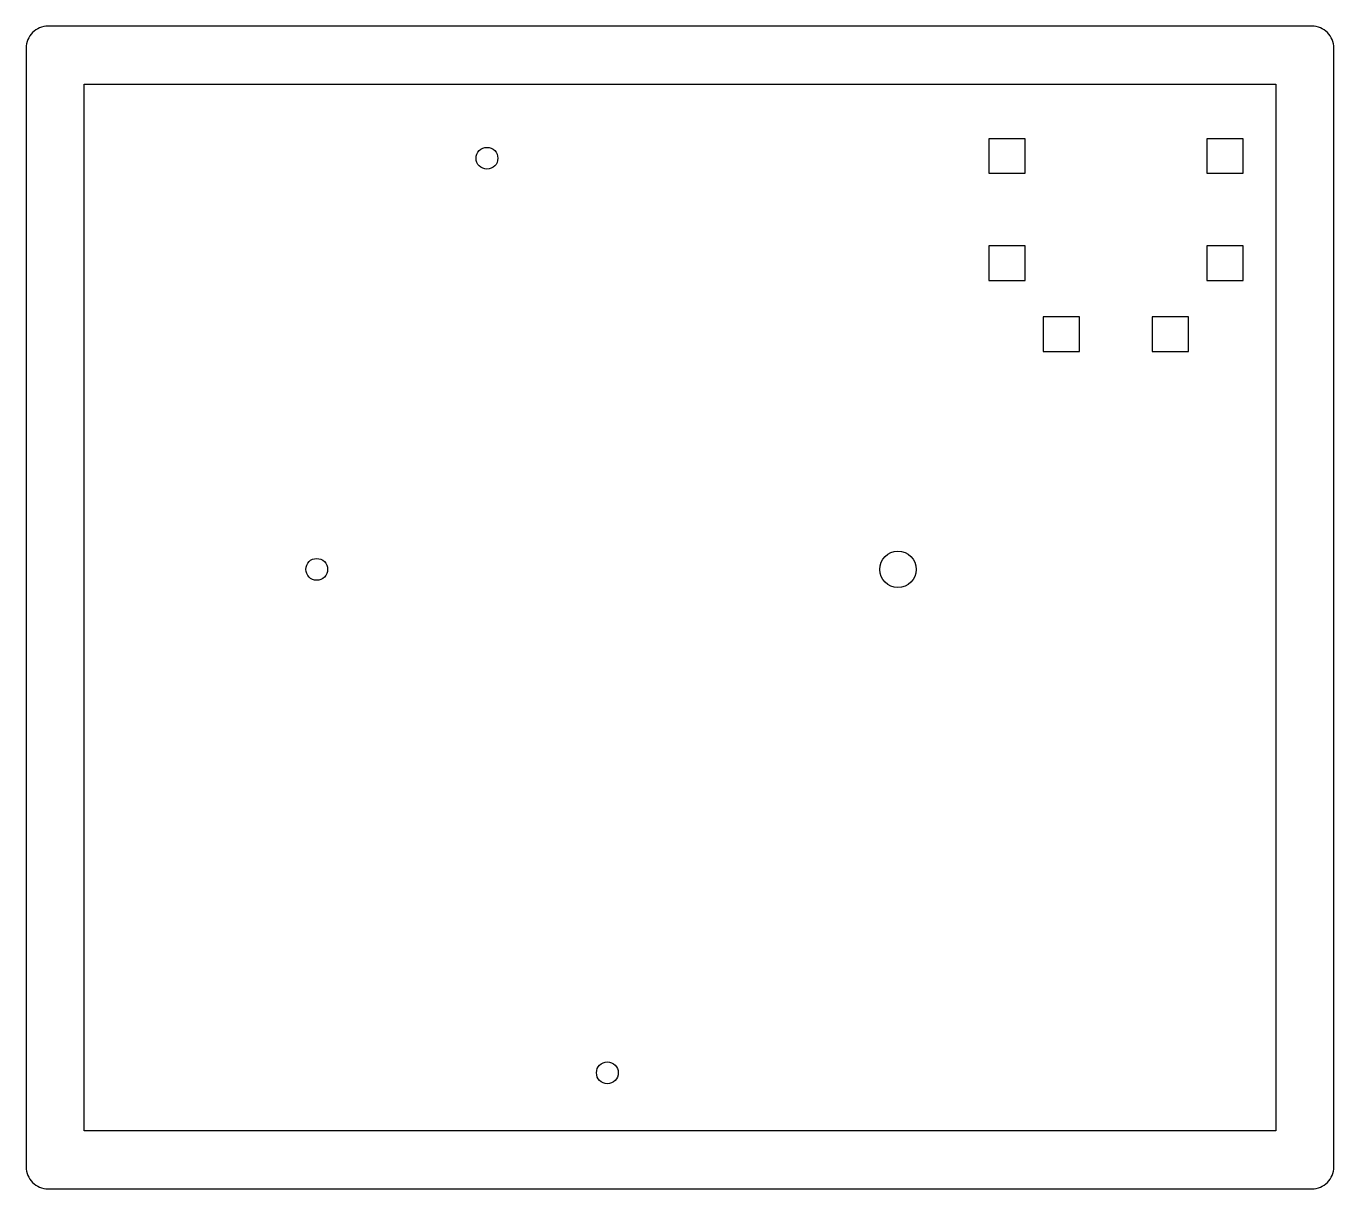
# Model space of a CAD drawing. Header units: millimetres. Extents: x -180 to 0, y 0 to 160.
import ezdxf

# ---------------------------------------------------------------- set-up
doc = ezdxf.new("R2010")
doc.units = ezdxf.units.MM
doc.layers.get('0').update_dxf_attribs({"linetype": 'CONTINUOUS'})

msp = doc.modelspace()

# ---------------------------------------------------------------- linework, layer by layer
msp.add_lwpolyline([(0, 157, 0.414214), (-3, 160), (-177, 160, 0.414214), (-180, 157), (-180, 3, 0.414214), (-177, 0), (-3, 0, 0.414214), (0, 3)], format="xyb", close=True)
for points in [[(-172, 152), (-8, 152), (-8, 8), (-172, 8)], [(-42.5, 139.75), (-42.5, 144.5), (-47.5, 144.5), (-47.5, 139.75)], [(-12.5, 139.75), (-12.5, 144.5), (-17.5, 144.5), (-17.5, 139.75)], [(-42.5, 125), (-42.5, 129.75), (-47.5, 129.75), (-47.5, 125)], [(-12.5, 125), (-12.5, 129.75), (-17.5, 129.75), (-17.5, 125)], [(-35, 115.25), (-35, 120), (-40, 120), (-40, 115.25)], [(-20, 115.25), (-20, 120), (-25, 120), (-25, 115.25)]]:
    msp.add_lwpolyline(points, close=True)
for centre, radius in [((-116.57, 141.82), 1.5), ((-140, 85.25), 1.5), ((-60, 85.25), 2.5), ((-100, 15.97), 1.5)]:
    msp.add_circle(centre, radius)

doc.saveas('drawing.dxf')
